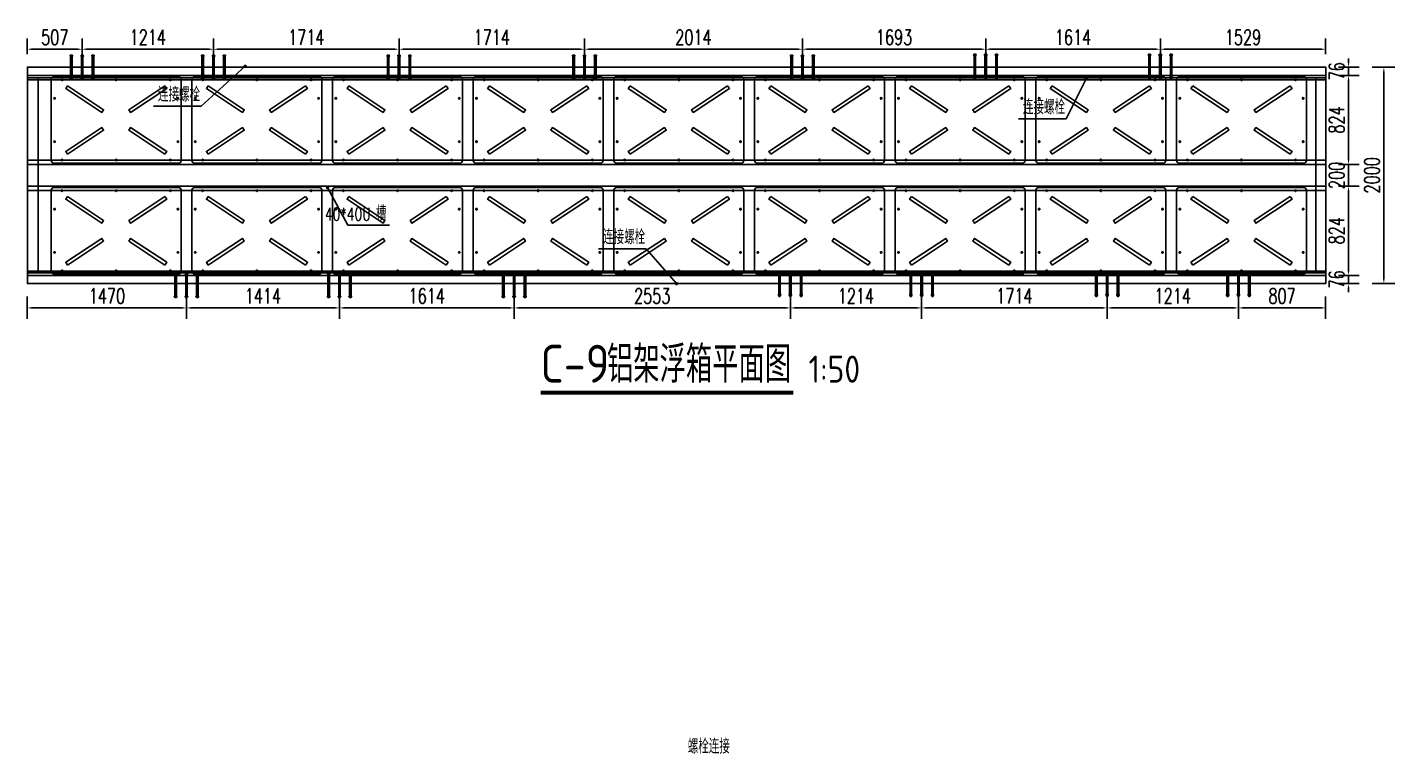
# Model space of a CAD drawing. Extents: x -89702 to 926017, y -610001 to -56924.
# Drawn here: x 35416 to 48054, y -559591 to -552882 of the extents above; entities that cross this region are included whole.
import ezdxf

# ---------------------------------------------------------------- set-up
doc = ezdxf.new("R2010")
doc.units = 0
doc.header["$LTSCALE"] = 10
doc.header["$MEASUREMENT"] = 0
for name, color, linetype in [('DIM_LEAD', 3, 'Continuous'), ('DIM_SYMB', 3, 'Continuous'), ('PUB_TEXT', 7, 'Continuous'), ('W-FLOAT_BOWL浮筒', 253, 'Continuous'), ('W-WOOD_FLOOR木地板', 30, 'Continuous'), ('浮箱U槽', 5, 'Continuous'), ('螺栓孔位', 2, 'Continuous'), ('铝合金', 7, 'Continuous')]:
    doc.layers.add(name, color=color, linetype=linetype)
doc.styles.add('_TCH_DIM', font='SIMPLEX', dxfattribs={"bigfont": 'GBCBIG'})
doc.styles.get("Standard").update_dxf_attribs({"font": 'gbenor.shx', "bigfont": 'gbcbig.shx'})
doc.styles.add('STANDARD_T3', font='simplex.shx', dxfattribs={"width": 0.7, "bigfont": 'gbcbig.shx'})
doc.dimstyles.new('W&&40', dxfattribs={"dimtxt": 140, "dimasz": 40, "dimexe": 100, "dimexo": 120, "dimgap": 40, "dimtad": 1, "dimdec": 0, "dimzin": 0, "dimdsep": 46, "dimtxsty": 'STANDARD_T3', "dimcen": 0.09, "dimclrd": 1, "dimclre": 1, "dimclrt": 7, "dimazin": 2, "dimtfac": 1, "dimtdec": 0, "dimtix": 1, "dimtmove": 2, "dimatfit": 3, "dimfxl": 0, "dimtolj": 1, "dimtzin": 0, "dimarcsym": 0})

# ---------------------------------------------------------------- blocks, each defined once
blk = doc.blocks.new('$matou$00000145')
at = {"layer": 'W-FLOAT_BOWL浮筒'}
for p, q in [((-575, 400), (575, 400)), ((-600, -375), (-600, 375)), ((600, 375), (600, -375)), ((575, -400), (-575, -400))]:
    blk.add_line(p, q, dxfattribs=at)
at = {"layer": 'W-FLOAT_BOWL浮筒', "color": 3}
for p, q in [((-507, 370), (-493, 370)), ((-500, 377), (-500, 363)), ((-7, 370), (7, 370)), ((0, 377), (0, 363)), ((493, 370), (507, 370)), ((500, 377), (500, 363)), ((-577, 200), (-563, 200)), ((-570, 207), (-570, 193)), ((563, 200), (577, 200)), ((570, 207), (570, 193)), ((-577, -200), (-563, -200)), ((-570, -193), (-570, -207)), ((563, -200), (577, -200)), ((570, -193), (570, -207)), ((-507, -370), (-493, -370)), ((-500, -377), (-500, -363)), ((-7, -370), (7, -370)), ((0, -377), (0, -363)), ((493, -370), (507, -370)), ((500, -377), (500, -363))]:
    blk.add_line(p, q, dxfattribs=at)
at = {"layer": 'W-FLOAT_BOWL浮筒', "ltscale": 100}
for points in [[(-450, 316), (-117, 95), (-133, 70), (-467, 291)], [(450, 316), (117, 95), (133, 70), (467, 291)], [(-450, -316), (-117, -95), (-133, -70), (-467, -291)], [(450, -316), (117, -95), (133, -70), (467, -291)]]:
    blk.add_lwpolyline(points, close=True, dxfattribs=at)
at = {"layer": 'W-FLOAT_BOWL浮筒'}
for centre in [(-500, 370), (0, 370), (500, 370), (-570, 200), (570, 200), (-570, -200), (570, -200), (-500, -370), (0, -370), (500, -370)]:
    blk.add_circle(centre, 7, dxfattribs=at)
for centre, start, end in [((-575, 375), 90, 180), ((575, 375), 0, 90), ((-575, -375), 180, 270), ((575, -375), 270, 0)]:
    blk.add_arc(centre, 25, start, end, dxfattribs=at)
blk = doc.blocks.new('*U125')
at = {"layer": 'W-FLOAT_BOWL浮筒', "rotation": 270}
blk.add_blockref('$matou$00000145', (0, 0), dxfattribs=at)
blk = doc.blocks.new('*U126')
at = {"layer": 'W-FLOAT_BOWL浮筒', "color": 0, "linetype": 'ByBlock', "lineweight": -2, "transparency": 16777216}
for p in [(0, 10400), (1024, 10400), (0, 9100), (1024, 9100), (0, 7800), (1024, 7800), (0, 6500), (1024, 6500), (0, 5200), (1024, 5200), (0, 3900), (1024, 3900), (0, 2600), (1024, 2600), (0, 1300), (1024, 1300), (0, 0), (1024, 0)]:
    blk.add_blockref('*U125', p, dxfattribs=at)
blk = doc.blocks.new('*D608')
at = {"layer": 'Defpoints', "color": 0, "transparency": 16777216}
for p in [(47416, -553250), (47416, -553326), (47627, -553326)]:
    blk.add_point(p, dxfattribs=at)
at = {"layer": 'W-WOOD_FLOOR木地板', "color": 1, "lineweight": -2, "transparency": 16777216}
for p, q in [((47536, -553250), (47727, -553250)), ((47627, -553210), (47627, -553170)), ((47627, -553250), (47627, -553326)), ((47536, -553326), (47727, -553326)), ((47627, -553366), (47627, -553406))]:
    blk.add_line(p, q, dxfattribs=at)
at = {"layer": 'W-WOOD_FLOOR木地板', "color": 1, "transparency": 16777216}
for points in [[(47621, -553210), (47634, -553210), (47627, -553250)], [(47621, -553366), (47634, -553366), (47627, -553326)]]:
    blk.add_solid(points, dxfattribs=at)
at = {"layer": 'W-WOOD_FLOOR木地板', "color": 7, "transparency": 16777216, "insert": (47517, -553288), "char_height": 140, "attachment_point": 5, "rotation": 90, "style": 'STANDARD_T3'}
blk.add_mtext('\\A1;76', dxfattribs=at)
blk = doc.blocks.new('*D609')
at = {"layer": 'Defpoints', "color": 0, "transparency": 16777216}
for p in [(47416, -553326), (47416, -554150), (47627, -554150)]:
    blk.add_point(p, dxfattribs=at)
at = {"layer": 'W-WOOD_FLOOR木地板', "color": 1, "lineweight": -2, "transparency": 16777216}
for p, q in [((47536, -553326), (47727, -553326)), ((47627, -553366), (47627, -554110)), ((47536, -554150), (47727, -554150))]:
    blk.add_line(p, q, dxfattribs=at)
at = {"layer": 'W-WOOD_FLOOR木地板', "color": 1, "transparency": 16777216}
for points in [[(47621, -553366), (47634, -553366), (47627, -553326)], [(47621, -554110), (47634, -554110), (47627, -554150)]]:
    blk.add_solid(points, dxfattribs=at)
at = {"layer": 'W-WOOD_FLOOR木地板', "color": 7, "transparency": 16777216, "insert": (47517, -553738), "char_height": 140, "attachment_point": 5, "rotation": 90, "style": 'STANDARD_T3'}
blk.add_mtext('\\A1;824', dxfattribs=at)
blk = doc.blocks.new('*D610')
at = {"layer": 'Defpoints', "color": 0, "transparency": 16777216}
for p in [(47416, -554150), (47416, -554350), (47627, -554350)]:
    blk.add_point(p, dxfattribs=at)
at = {"layer": 'W-WOOD_FLOOR木地板', "color": 1, "lineweight": -2, "transparency": 16777216}
for p, q in [((47627, -554110), (47627, -554070)), ((47536, -554150), (47727, -554150)), ((47627, -554150), (47627, -554350)), ((47536, -554350), (47727, -554350)), ((47627, -554390), (47627, -554430))]:
    blk.add_line(p, q, dxfattribs=at)
at = {"layer": 'W-WOOD_FLOOR木地板', "color": 1, "transparency": 16777216}
for points in [[(47621, -554110), (47634, -554110), (47627, -554150)], [(47621, -554390), (47634, -554390), (47627, -554350)]]:
    blk.add_solid(points, dxfattribs=at)
at = {"layer": 'W-WOOD_FLOOR木地板', "color": 7, "transparency": 16777216, "insert": (47517, -554250), "char_height": 140, "attachment_point": 5, "rotation": 90, "style": 'STANDARD_T3'}
blk.add_mtext('\\A1;200', dxfattribs=at)
blk = doc.blocks.new('*D611')
at = {"layer": 'Defpoints', "color": 0, "transparency": 16777216}
for p in [(47416, -554350), (47416, -555173), (47627, -555173)]:
    blk.add_point(p, dxfattribs=at)
at = {"layer": 'W-WOOD_FLOOR木地板', "color": 1, "lineweight": -2, "transparency": 16777216}
for p, q in [((47536, -554350), (47727, -554350)), ((47627, -554390), (47627, -555133)), ((47536, -555173), (47727, -555173))]:
    blk.add_line(p, q, dxfattribs=at)
at = {"layer": 'W-WOOD_FLOOR木地板', "color": 1, "transparency": 16777216}
for points in [[(47621, -554390), (47634, -554390), (47627, -554350)], [(47621, -555133), (47634, -555133), (47627, -555173)]]:
    blk.add_solid(points, dxfattribs=at)
at = {"layer": 'W-WOOD_FLOOR木地板', "color": 7, "transparency": 16777216, "insert": (47517, -554761), "char_height": 140, "attachment_point": 5, "rotation": 90, "style": 'STANDARD_T3'}
blk.add_mtext('\\A1;824', dxfattribs=at)
blk = doc.blocks.new('*D612')
at = {"layer": 'Defpoints', "color": 0, "transparency": 16777216}
for p in [(47416, -555173), (47416, -555249), (47627, -555249)]:
    blk.add_point(p, dxfattribs=at)
at = {"layer": 'W-WOOD_FLOOR木地板', "color": 1, "lineweight": -2, "transparency": 16777216}
for p, q in [((47627, -555133), (47627, -555093)), ((47536, -555173), (47727, -555173)), ((47536, -555249), (47727, -555249)), ((47627, -555173), (47627, -555249)), ((47627, -555289), (47627, -555329))]:
    blk.add_line(p, q, dxfattribs=at)
at = {"layer": 'W-WOOD_FLOOR木地板', "color": 1, "transparency": 16777216}
for points in [[(47621, -555133), (47634, -555133), (47627, -555173)], [(47621, -555289), (47634, -555289), (47627, -555249)]]:
    blk.add_solid(points, dxfattribs=at)
at = {"layer": 'W-WOOD_FLOOR木地板', "color": 7, "transparency": 16777216, "insert": (47517, -555211), "char_height": 140, "attachment_point": 5, "rotation": 90, "style": 'STANDARD_T3'}
blk.add_mtext('\\A1;76', dxfattribs=at)
blk = doc.blocks.new('*D613')
at = {"layer": 'Defpoints', "color": 0, "transparency": 16777216}
for p in [(47727, -553250), (47727, -555249), (47954, -555249)]:
    blk.add_point(p, dxfattribs=at)
at = {"layer": 'W-WOOD_FLOOR木地板', "color": 1, "lineweight": -2, "transparency": 16777216}
for p, q in [((47847, -553250), (48054, -553250)), ((47954, -553290), (47954, -555209)), ((47847, -555249), (48054, -555249))]:
    blk.add_line(p, q, dxfattribs=at)
at = {"layer": 'W-WOOD_FLOOR木地板', "color": 1, "transparency": 16777216}
for points in [[(47947, -553290), (47960, -553290), (47954, -553250)], [(47947, -555209), (47960, -555209), (47954, -555249)]]:
    blk.add_solid(points, dxfattribs=at)
at = {"layer": 'W-WOOD_FLOOR木地板', "color": 7, "transparency": 16777216, "insert": (47844, -554249), "char_height": 140, "attachment_point": 5, "rotation": 90, "style": 'STANDARD_T3'}
blk.add_mtext('\\A1;2000', dxfattribs=at)
blk = doc.blocks.new('1')
at = {"lineweight": -3}
for p, q in [((-1521938, 1214338), (-1521935, 1214338)), ((-1521938, 1214336), (-1521931, 1214336)), ((-1521938, 1214336), (-1521914, 1214336)), ((-1521936, 1214341), (-1521936, 1214346)), ((-1521936, 1214346), (-1521916, 1214346)), ((-1521935, 1214341), (-1521936, 1214341)), ((-1521934, 1214347), (-1521932, 1214347)), ((-1521933, 1214352), (-1521931, 1214355)), ((-1521933, 1214136), (-1521933, 1214352)), ((-1521919, 1214352), (-1521933, 1214352)), ((-1521932, 1214347), (-1521919, 1214347)), ((-1521932, 1214346), (-1521932, 1214341)), ((-1521921, 1214355), (-1521931, 1214355)), ((-1521919, 1214352), (-1521921, 1214355)), ((-1521919, 1214347), (-1521921, 1214347)), ((-1521921, 1214346), (-1521921, 1214341)), ((-1521919, 1214136), (-1521919, 1214352)), ((-1521917, 1214341), (-1521916, 1214341)), ((-1521914, 1214338), (-1521917, 1214338)), ((-1521916, 1214341), (-1521916, 1214346)), ((-1521938, 1214136), (-1521931, 1214136)), ((-1521938, 1214136), (-1521914, 1214136)), ((-1521938, 1214134), (-1521935, 1214134)), ((-1521935, 1214131), (-1521936, 1214131)), ((-1521936, 1214131), (-1521936, 1214126)), ((-1521936, 1214126), (-1521916, 1214126)), ((-1521934, 1214125), (-1521932, 1214125)), ((-1521932, 1214126), (-1521932, 1214131)), ((-1521932, 1214125), (-1521919, 1214125)), ((-1521921, 1214126), (-1521921, 1214131)), ((-1521919, 1214125), (-1521921, 1214125)), ((-1521914, 1214134), (-1521917, 1214134)), ((-1521917, 1214131), (-1521916, 1214131)), ((-1521916, 1214131), (-1521916, 1214126))]:
    blk.add_line(p, q, dxfattribs=at)
at = {"color": 1}
for p, q in [((-1521936, 1214346), (-1521934, 1214347)), ((-1521919, 1214347), (-1521916, 1214346))]:
    blk.add_line(p, q, dxfattribs=at)
at = {"color": 6, "lineweight": -3}
for p, q in [((-1521931, 1214136), (-1521931, 1214355)), ((-1521921, 1214136), (-1521921, 1214355))]:
    blk.add_line(p, q, dxfattribs=at)
at = {"lineweight": -3}
for points in [[(-1521933, 1214336), (-1521938, 1214336), (-1521938, 1214338), (-1521914, 1214338), (-1521914, 1214336), (-1521919, 1214336)], [(-1521935, 1214338), (-1521935, 1214341), (-1521917, 1214341), (-1521917, 1214338)], [(-1521933, 1214136), (-1521938, 1214136), (-1521938, 1214134), (-1521914, 1214134), (-1521914, 1214136), (-1521919, 1214136)], [(-1521935, 1214134), (-1521935, 1214131), (-1521917, 1214131), (-1521917, 1214134)]]:
    blk.add_lwpolyline(points, dxfattribs=at)
for centre, radius, start, end in [((-1521934, 1214129), 3.22, 223.6028, 316.3972), ((-1521926, 1214140), 14.7, 248.7607, 291.2393), ((-1521919, 1214129), 3.22, 223.6028, 316.3972)]:
    blk.add_arc(centre, radius, start, end, dxfattribs=at)
blk = doc.blocks.new('螺栓孔位')
at = {"layer": '螺栓孔位', "color": 1, "rotation": 270}
for p in [(-1214244, -1521833), (-1214244, -1521933), (-1214244, -1522033)]:
    blk.add_blockref('1', p, dxfattribs=at)
blk = doc.blocks.new('*D2416')
at = {"layer": 'Defpoints', "color": 0, "transparency": 16777216}
for p in [(35923, -553084), (35416, -553249), (35923, -553349)]:
    blk.add_point(p, dxfattribs=at)
at = {"layer": '浮箱U槽', "color": 1, "lineweight": -2, "transparency": 16777216}
for p, q in [((35416, -553129), (35416, -552984)), ((35923, -553229), (35923, -552984)), ((35456, -553084), (35883, -553084))]:
    blk.add_line(p, q, dxfattribs=at)
at = {"layer": '浮箱U槽', "color": 1, "transparency": 16777216}
for points in [[(35456, -553077), (35456, -553091), (35416, -553084)], [(35883, -553077), (35883, -553091), (35923, -553084)]]:
    blk.add_solid(points, dxfattribs=at)
at = {"layer": '浮箱U槽', "color": 7, "transparency": 16777216, "insert": (35670, -552974), "char_height": 140, "attachment_point": 5, "style": 'STANDARD_T3'}
blk.add_mtext('\\A1;507', dxfattribs=at)
blk = doc.blocks.new('*D2417')
at = {"layer": 'Defpoints', "color": 0, "transparency": 16777216}
for p in [(37137, -553084), (35923, -553349), (37137, -553351)]:
    blk.add_point(p, dxfattribs=at)
at = {"layer": '浮箱U槽', "color": 1, "lineweight": -2, "transparency": 16777216}
for p, q in [((35923, -553229), (35923, -552984)), ((37137, -553231), (37137, -552984)), ((35963, -553084), (37097, -553084))]:
    blk.add_line(p, q, dxfattribs=at)
at = {"layer": '浮箱U槽', "color": 1, "transparency": 16777216}
for points in [[(35963, -553077), (35963, -553091), (35923, -553084)], [(37097, -553077), (37097, -553091), (37137, -553084)]]:
    blk.add_solid(points, dxfattribs=at)
at = {"layer": '浮箱U槽', "color": 7, "transparency": 16777216, "insert": (36530, -552974), "char_height": 140, "attachment_point": 5, "style": 'STANDARD_T3'}
blk.add_mtext('\\A1;1214', dxfattribs=at)
blk = doc.blocks.new('*D2418')
at = {"layer": 'Defpoints', "color": 0, "transparency": 16777216}
for p in [(38852, -553084), (37137, -553351), (38852, -553351)]:
    blk.add_point(p, dxfattribs=at)
at = {"layer": '浮箱U槽', "color": 1, "lineweight": -2, "transparency": 16777216}
for p, q in [((37137, -553231), (37137, -552984)), ((38852, -553231), (38852, -552984)), ((37177, -553084), (38812, -553084))]:
    blk.add_line(p, q, dxfattribs=at)
at = {"layer": '浮箱U槽', "color": 1, "transparency": 16777216}
for points in [[(37177, -553077), (37177, -553091), (37137, -553084)], [(38812, -553077), (38812, -553091), (38852, -553084)]]:
    blk.add_solid(points, dxfattribs=at)
at = {"layer": '浮箱U槽', "color": 7, "transparency": 16777216, "insert": (37995, -552974), "char_height": 140, "attachment_point": 5, "style": 'STANDARD_T3'}
blk.add_mtext('\\A1;1714', dxfattribs=at)
blk = doc.blocks.new('*D2419')
at = {"layer": 'Defpoints', "color": 0, "transparency": 16777216}
for p in [(40566, -553084), (38852, -553351), (40566, -553349)]:
    blk.add_point(p, dxfattribs=at)
at = {"layer": '浮箱U槽', "color": 1, "lineweight": -2, "transparency": 16777216}
for p, q in [((38852, -553231), (38852, -552984)), ((40566, -553229), (40566, -552984)), ((38892, -553084), (40526, -553084))]:
    blk.add_line(p, q, dxfattribs=at)
at = {"layer": '浮箱U槽', "color": 1, "transparency": 16777216}
for points in [[(38892, -553077), (38892, -553091), (38852, -553084)], [(40526, -553077), (40526, -553091), (40566, -553084)]]:
    blk.add_solid(points, dxfattribs=at)
at = {"layer": '浮箱U槽', "color": 7, "transparency": 16777216, "insert": (39709, -552974), "char_height": 140, "attachment_point": 5, "style": 'STANDARD_T3'}
blk.add_mtext('\\A1;1714', dxfattribs=at)
blk = doc.blocks.new('*D2420')
at = {"layer": 'Defpoints', "color": 0, "transparency": 16777216}
for p in [(42580, -553084), (40566, -553349), (42580, -553351)]:
    blk.add_point(p, dxfattribs=at)
at = {"layer": '浮箱U槽', "color": 1, "lineweight": -2, "transparency": 16777216}
for p, q in [((40566, -553229), (40566, -552984)), ((42580, -553231), (42580, -552984)), ((40606, -553084), (42540, -553084))]:
    blk.add_line(p, q, dxfattribs=at)
at = {"layer": '浮箱U槽', "color": 1, "transparency": 16777216}
for points in [[(40606, -553077), (40606, -553091), (40566, -553084)], [(42540, -553077), (42540, -553091), (42580, -553084)]]:
    blk.add_solid(points, dxfattribs=at)
at = {"layer": '浮箱U槽', "color": 7, "transparency": 16777216, "insert": (41573, -552974), "char_height": 140, "attachment_point": 5, "style": 'STANDARD_T3'}
blk.add_mtext('\\A1;2014', dxfattribs=at)
blk = doc.blocks.new('*D2421')
at = {"layer": 'Defpoints', "color": 0, "transparency": 16777216}
for p in [(44274, -553084), (42580, -553351), (44274, -553344)]:
    blk.add_point(p, dxfattribs=at)
at = {"layer": '浮箱U槽', "color": 1, "lineweight": -2, "transparency": 16777216}
for p, q in [((42580, -553231), (42580, -552984)), ((44274, -553224), (44274, -552984)), ((42620, -553084), (44234, -553084))]:
    blk.add_line(p, q, dxfattribs=at)
at = {"layer": '浮箱U槽', "color": 1, "transparency": 16777216}
for points in [[(42620, -553077), (42620, -553091), (42580, -553084)], [(44234, -553077), (44234, -553091), (44274, -553084)]]:
    blk.add_solid(points, dxfattribs=at)
at = {"layer": '浮箱U槽', "color": 7, "transparency": 16777216, "insert": (43427, -552974), "char_height": 140, "attachment_point": 5, "style": 'STANDARD_T3'}
blk.add_mtext('\\A1;1693', dxfattribs=at)
blk = doc.blocks.new('*D2422')
at = {"layer": 'Defpoints', "color": 0, "transparency": 16777216}
for p in [(45888, -553084), (44274, -553344), (45888, -553355)]:
    blk.add_point(p, dxfattribs=at)
at = {"layer": '浮箱U槽', "color": 1, "lineweight": -2, "transparency": 16777216}
for p, q in [((44274, -553224), (44274, -552984)), ((45888, -553235), (45888, -552984)), ((44314, -553084), (45848, -553084))]:
    blk.add_line(p, q, dxfattribs=at)
at = {"layer": '浮箱U槽', "color": 1, "transparency": 16777216}
for points in [[(44314, -553077), (44314, -553091), (44274, -553084)], [(45848, -553077), (45848, -553091), (45888, -553084)]]:
    blk.add_solid(points, dxfattribs=at)
at = {"layer": '浮箱U槽', "color": 7, "transparency": 16777216, "insert": (45081, -552974), "char_height": 140, "attachment_point": 5, "style": 'STANDARD_T3'}
blk.add_mtext('\\A1;1614', dxfattribs=at)
blk = doc.blocks.new('*D2423')
at = {"layer": 'Defpoints', "color": 0, "transparency": 16777216}
for p in [(47416, -553084), (47416, -553250), (45888, -553355)]:
    blk.add_point(p, dxfattribs=at)
at = {"layer": '浮箱U槽', "color": 1, "lineweight": -2, "transparency": 16777216}
for p, q in [((45888, -553235), (45888, -552984)), ((47416, -553130), (47416, -552984)), ((45928, -553084), (47376, -553084))]:
    blk.add_line(p, q, dxfattribs=at)
at = {"layer": '浮箱U槽', "color": 1, "transparency": 16777216}
for points in [[(45928, -553077), (45928, -553091), (45888, -553084)], [(47376, -553077), (47376, -553091), (47416, -553084)]]:
    blk.add_solid(points, dxfattribs=at)
at = {"layer": '浮箱U槽', "color": 7, "transparency": 16777216, "insert": (46652, -552974), "char_height": 140, "attachment_point": 5, "style": 'STANDARD_T3'}
blk.add_mtext('\\A1;1529', dxfattribs=at)
blk = doc.blocks.new('*D2424')
at = {"layer": 'Defpoints', "color": 0, "transparency": 16777216}
for p in [(35416, -555249), (36887, -555166), (36887, -555474)]:
    blk.add_point(p, dxfattribs=at)
at = {"layer": '浮箱U槽', "color": 1, "lineweight": -2, "transparency": 16777216}
for p, q in [((35416, -555369), (35416, -555574)), ((36887, -555286), (36887, -555574)), ((35456, -555474), (36847, -555474))]:
    blk.add_line(p, q, dxfattribs=at)
at = {"layer": '浮箱U槽', "color": 1, "transparency": 16777216}
for points in [[(35456, -555467), (35456, -555481), (35416, -555474)], [(36847, -555467), (36847, -555481), (36887, -555474)]]:
    blk.add_solid(points, dxfattribs=at)
at = {"layer": '浮箱U槽', "color": 7, "transparency": 16777216, "insert": (36152, -555364), "char_height": 140, "attachment_point": 5, "style": 'STANDARD_T3'}
blk.add_mtext('\\A1;1470', dxfattribs=at)
blk = doc.blocks.new('*D2425')
at = {"layer": 'Defpoints', "color": 0, "transparency": 16777216}
for p in [(36887, -555166), (38301, -555166), (38301, -555474)]:
    blk.add_point(p, dxfattribs=at)
at = {"layer": '浮箱U槽', "color": 1, "lineweight": -2, "transparency": 16777216}
for p, q in [((36887, -555286), (36887, -555574)), ((38301, -555286), (38301, -555574)), ((36927, -555474), (38261, -555474))]:
    blk.add_line(p, q, dxfattribs=at)
at = {"layer": '浮箱U槽', "color": 1, "transparency": 16777216}
for points in [[(36927, -555467), (36927, -555481), (36887, -555474)], [(38261, -555467), (38261, -555481), (38301, -555474)]]:
    blk.add_solid(points, dxfattribs=at)
at = {"layer": '浮箱U槽', "color": 7, "transparency": 16777216, "insert": (37594, -555364), "char_height": 140, "attachment_point": 5, "style": 'STANDARD_T3'}
blk.add_mtext('\\A1;1414', dxfattribs=at)
blk = doc.blocks.new('*D2426')
at = {"layer": 'Defpoints', "color": 0, "transparency": 16777216}
for p in [(38301, -555166), (39916, -555166), (39916, -555474)]:
    blk.add_point(p, dxfattribs=at)
at = {"layer": '浮箱U槽', "color": 1, "lineweight": -2, "transparency": 16777216}
for p, q in [((38301, -555286), (38301, -555574)), ((39916, -555286), (39916, -555574)), ((38341, -555474), (39876, -555474))]:
    blk.add_line(p, q, dxfattribs=at)
at = {"layer": '浮箱U槽', "color": 1, "transparency": 16777216}
for points in [[(38341, -555467), (38341, -555481), (38301, -555474)], [(39876, -555467), (39876, -555481), (39916, -555474)]]:
    blk.add_solid(points, dxfattribs=at)
at = {"layer": '浮箱U槽', "color": 7, "transparency": 16777216, "insert": (39108, -555364), "char_height": 140, "attachment_point": 5, "style": 'STANDARD_T3'}
blk.add_mtext('\\A1;1614', dxfattribs=at)
blk = doc.blocks.new('*D2427')
at = {"layer": 'Defpoints', "color": 0, "transparency": 16777216}
for p in [(42469, -555149), (39916, -555166), (42469, -555474)]:
    blk.add_point(p, dxfattribs=at)
at = {"layer": '浮箱U槽', "color": 1, "lineweight": -2, "transparency": 16777216}
for p, q in [((42469, -555269), (42469, -555574)), ((39916, -555286), (39916, -555574)), ((39956, -555474), (42429, -555474))]:
    blk.add_line(p, q, dxfattribs=at)
at = {"layer": '浮箱U槽', "color": 1, "transparency": 16777216}
for points in [[(39956, -555467), (39956, -555481), (39916, -555474)], [(42429, -555467), (42429, -555481), (42469, -555474)]]:
    blk.add_solid(points, dxfattribs=at)
at = {"layer": '浮箱U槽', "color": 7, "transparency": 16777216, "insert": (41192, -555364), "char_height": 140, "attachment_point": 5, "style": 'STANDARD_T3'}
blk.add_mtext('\\A1;2553', dxfattribs=at)
blk = doc.blocks.new('*D2428')
at = {"layer": 'Defpoints', "color": 0, "transparency": 16777216}
for p in [(42469, -555149), (43682, -555149), (43682, -555474)]:
    blk.add_point(p, dxfattribs=at)
at = {"layer": '浮箱U槽', "color": 1, "lineweight": -2, "transparency": 16777216}
for p, q in [((42469, -555269), (42469, -555574)), ((43682, -555269), (43682, -555574)), ((42509, -555474), (43642, -555474))]:
    blk.add_line(p, q, dxfattribs=at)
at = {"layer": '浮箱U槽', "color": 1, "transparency": 16777216}
for points in [[(42509, -555467), (42509, -555481), (42469, -555474)], [(43642, -555467), (43642, -555481), (43682, -555474)]]:
    blk.add_solid(points, dxfattribs=at)
at = {"layer": '浮箱U槽', "color": 7, "transparency": 16777216, "insert": (43075, -555364), "char_height": 140, "attachment_point": 5, "style": 'STANDARD_T3'}
blk.add_mtext('\\A1;1214', dxfattribs=at)
blk = doc.blocks.new('*D2429')
at = {"layer": 'Defpoints', "color": 0, "transparency": 16777216}
for p in [(43682, -555149), (45396, -555149), (45396, -555474)]:
    blk.add_point(p, dxfattribs=at)
at = {"layer": '浮箱U槽', "color": 1, "lineweight": -2, "transparency": 16777216}
for p, q in [((43682, -555269), (43682, -555574)), ((45396, -555269), (45396, -555574)), ((43722, -555474), (45356, -555474))]:
    blk.add_line(p, q, dxfattribs=at)
at = {"layer": '浮箱U槽', "color": 1, "transparency": 16777216}
for points in [[(43722, -555467), (43722, -555481), (43682, -555474)], [(45356, -555467), (45356, -555481), (45396, -555474)]]:
    blk.add_solid(points, dxfattribs=at)
at = {"layer": '浮箱U槽', "color": 7, "transparency": 16777216, "insert": (44539, -555364), "char_height": 140, "attachment_point": 5, "style": 'STANDARD_T3'}
blk.add_mtext('\\A1;1714', dxfattribs=at)
blk = doc.blocks.new('*D2430')
at = {"layer": 'Defpoints', "color": 0, "transparency": 16777216}
for p in [(45396, -555149), (46610, -555149), (46610, -555474)]:
    blk.add_point(p, dxfattribs=at)
at = {"layer": '浮箱U槽', "color": 1, "lineweight": -2, "transparency": 16777216}
for p, q in [((45396, -555269), (45396, -555574)), ((46610, -555269), (46610, -555574)), ((45436, -555474), (46570, -555474))]:
    blk.add_line(p, q, dxfattribs=at)
at = {"layer": '浮箱U槽', "color": 1, "transparency": 16777216}
for points in [[(45436, -555467), (45436, -555481), (45396, -555474)], [(46570, -555467), (46570, -555481), (46610, -555474)]]:
    blk.add_solid(points, dxfattribs=at)
at = {"layer": '浮箱U槽', "color": 7, "transparency": 16777216, "insert": (46003, -555364), "char_height": 140, "attachment_point": 5, "style": 'STANDARD_T3'}
blk.add_mtext('\\A1;1214', dxfattribs=at)
blk = doc.blocks.new('*D2431')
at = {"layer": 'Defpoints', "color": 0, "transparency": 16777216}
for p in [(46610, -555149), (47416, -555249), (47416, -555474)]:
    blk.add_point(p, dxfattribs=at)
at = {"layer": '浮箱U槽', "color": 1, "lineweight": -2, "transparency": 16777216}
for p, q in [((46610, -555269), (46610, -555574)), ((47416, -555369), (47416, -555574)), ((46650, -555474), (47376, -555474))]:
    blk.add_line(p, q, dxfattribs=at)
at = {"layer": '浮箱U槽', "color": 1, "transparency": 16777216}
for points in [[(46650, -555467), (46650, -555481), (46610, -555474)], [(47376, -555467), (47376, -555481), (47416, -555474)]]:
    blk.add_solid(points, dxfattribs=at)
at = {"layer": '浮箱U槽', "color": 7, "transparency": 16777216, "insert": (47013, -555364), "char_height": 140, "attachment_point": 5, "style": 'STANDARD_T3'}
blk.add_mtext('\\A1;807', dxfattribs=at)

msp = doc.modelspace()

# ---------------------------------------------------------------- linework, layer by layer
at = {"layer": 'DIM_LEAD'}
for p, q in [((37429.7, -553241.7), (37023.4, -553610.7)), ((45202.7, -553357.6), (45017.5, -553726.7)), ((37023.4, -553610.7), (36581.9, -553610.7)), ((45017.5, -553726.7), (44576.1, -553726.7)), ((38191.2, -554361.2), (38377.4, -554709.2)), ((38377.4, -554709.2), (38765, -554709.2)), ((41137.1, -554927.7), (40695.6, -554927.7)), ((41416.5, -555249.3), (41137.1, -554927.7))]:
    msp.add_line(p, q, dxfattribs=at)
at = {"layer": 'DIM_LEAD', "const_width": 16}
for points in [[(37435.6, -553236.3, 1), (37423.8, -553247, 1)], [(45206.3, -553350.5, 1), (45199.1, -553364.8, 1)], [(38187.4, -554354.1, 1), (38195, -554368.3, 1)], [(41421.7, -555255.3, 1), (41411.2, -555243.2, 1)]]:
    msp.add_lwpolyline(points, format="xyb", close=True, dxfattribs=at)
at = {"layer": 'DIM_SYMB', "const_width": 35}
msp.add_lwpolyline([(40160, -556256.8), (42496.7, -556256.8)], dxfattribs=at)
at = {"layer": '浮箱U槽'}
for p, q in [((47416.4, -553325.6), (35416.5, -553325.6)), ((47416.4, -553365.6), (35416.5, -553365.6)), ((47416.4, -554109.6), (35416.5, -554109.6)), ((47416.4, -554149.6), (35416.5, -554149.6)), ((47416.4, -554349.5), (35416.5, -554349.5)), ((47416.4, -554389.5), (35416.5, -554389.5)), ((47416.4, -555133.1), (35416.5, -555133.1)), ((47416.4, -555173.1), (35416.5, -555173.1))]:
    msp.add_line(p, q, dxfattribs=at)
at = {"layer": '浮箱U槽', "color": 2}
msp.add_line((47416.4, -555249.3), (35416.5, -555249.3), dxfattribs=at)
at = {"layer": '铝合金', "color": 2}
for points in [[(35416.5, -553349.3), (47416.4, -553349.3), (47416.4, -553249.3), (35416.5, -553249.3)], [(35416.5, -553349.3), (35516.5, -553349.3), (35516.5, -555149.3), (35416.5, -555149.3)], [(47416.4, -555149.3), (47326.4, -555149.3), (47326.4, -553349.3), (47416.4, -553349.3)]]:
    msp.add_lwpolyline(points, close=True, dxfattribs=at)
msp.add_lwpolyline([(35416.5, -555149.3), (35416.5, -555249.3), (47416.4, -555249.3), (47416.4, -555149.3), (35416.5, -555149.3)], dxfattribs=at)

# ---------------------------------------------------------------- block references
at = {"layer": 'W-FLOAT_BOWL浮筒', "rotation": 270}
msp.add_blockref('*U126', (36237.9, -553737.5), dxfattribs=at)
at = {"layer": '螺栓孔位'}
for p, rotation in [((35930.5, -553257), 270), ((37144.3, -553257), 270), ((38858.8, -553257), 270), ((40572.7, -553257), 270), ((42587.2, -553257), 270), ((44280.6, -553247.2), 270), ((45894.6, -553247.2), 270), ((36879.8, -555257.9), 90), ((38294.2, -555257.9), 90), ((39908.6, -555257.9), 90)]:
    msp.add_blockref('螺栓孔位', p, dxfattribs=dict(at, rotation=rotation))
at = {"layer": '螺栓孔位', "xscale": -1, "rotation": 90}
for p in [(42461.5, -555256.9), (43675.1, -555256.9), (45389.2, -555256.9), (46602.9, -555257)]:
    msp.add_blockref('螺栓孔位', p, dxfattribs=at)

# ---------------------------------------------------------------- texts
at = {"layer": 'PUB_TEXT', "color": 7, "style": '_TCH_DIM'}
for s, height, p in [('连接螺栓', 135.04, (36623.9, -553568.7)), ('连接螺栓', 135.04, (44618.1, -553684.7)), ('槽', 135, (38638.1, -554667.2)), ('连接螺栓', 135.04, (40737.6, -554885.7)), ('螺栓连接', 135.04, (41520.3, -559591.1))]:
    msp.add_text(s, height=height, dxfattribs=at).set_placement(p)
at = {"layer": 'PUB_TEXT', "color": 7, "style": '_TCH_DIM', "width": 0.705882}
msp.add_text('40*40U', height=119, dxfattribs=at).set_placement((38166.1, -554667.2))
at = {"layer": 'PUB_TEXT', "color": 7}
for s, height, p in [('C-9', 350, (40160, -556164.4)), ('铝架浮箱平面图', 337.59, (40773.5, -556164.4)), ('1:50', 250, (42636.7, -556164.4))]:
    msp.add_text(s, height=height, dxfattribs=at).set_placement(p)

# ---------------------------------------------------------------- dimensions: what is measured, and where the dimension line sits
at = {"layer": 'W-WOOD_FLOOR木地板'}
for base, p1, p2, picture, middle in [((47627.4, -553325.6), (47416.4, -553249.6), (47416.4, -553325.6), '*D608', (47517.4, -553287.6)), ((47953.6, -555249.3), (47727.4, -553249.6), (47727.4, -555249.3), '*D613', (47843.6, -554249.4)), ((47627.4, -554149.6), (47416.4, -553325.6), (47416.4, -554149.6), '*D609', (47517.4, -553737.6)), ((47627.4, -554349.5), (47416.4, -554149.6), (47416.4, -554349.5), '*D610', (47517.4, -554249.6)), ((47627.4, -555173.1), (47416.4, -554349.5), (47416.4, -555173.1), '*D611', (47517.4, -554761.3)), ((47627.4, -555249.3), (47416.4, -555173.1), (47416.4, -555249.3), '*D612', (47517.4, -555211.2))]:
    dim = msp.add_linear_dim(base=base, p1=p1, p2=p2, angle=90, dimstyle='W&&40', dxfattribs=at)
    dim.commit()
    dim.dimension.update_dxf_attribs({"geometry": picture, "text_midpoint": middle})
at = {"layer": '浮箱U槽'}
for base, p1, p2, picture, middle in [((35923.5, -553084), (35416.5, -553249.3), (35923.5, -553349.3), '*D2416', (35670, -552974)), ((37137.3, -553084), (35923.5, -553349.3), (37137.3, -553351.3), '*D2417', (36530.4, -552974)), ((38851.7731, -553083.9511), (37137.3195, -553351.2755), (38851.7731, -553351.2755), '*D2418', (37994.5463, -552973.9511)), ((40565.7, -553084), (38851.8, -553351.3), (40565.7, -553349.3), '*D2419', (39708.8, -552974)), ((42580.2059, -553083.9511), (40565.7393, -553349.2755), (42580.2059, -553351.2755), '*D2420', (41572.9726, -552973.9511)), ((44273.6, -553084), (42580.2, -553351.3), (44273.6, -553344.5), '*D2421', (43426.9, -552974)), ((45887.6, -553084), (44273.6, -553344.5), (45887.6, -553354.9), '*D2422', (45080.6, -552974)), ((47416.4, -553084), (45887.6, -553354.9), (47416.4, -553249.6), '*D2423', (46652, -552974)), ((42468.5, -555474), (39915.6, -555165.6), (42468.5, -555149.2), '*D2427', (41192, -555364)), ((43682.1, -555474), (42468.5, -555149.2), (43682.1, -555149.2), '*D2428', (43075.3, -555364)), ((45396.2, -555474), (43682.1, -555149.2), (45396.2, -555149.2), '*D2429', (44539.1, -555364)), ((46609.9, -555474), (45396.2, -555149.2), (46609.9, -555149.3), '*D2430', (46003.1, -555364)), ((47416.4485, -555473.9953), (46609.9238, -555149.2755), (47416.4485, -555249.2672), '*D2431', (47013.1861, -555363.9953)), ((36886.8, -555474), (35416.5, -555249.3), (36886.8, -555165.6), '*D2424', (36151.6, -555364)), ((38301.2, -555474), (36886.8, -555165.6), (38301.2, -555165.6), '*D2425', (37594, -555364)), ((39915.6, -555474), (38301.2, -555165.6), (39915.6, -555165.6), '*D2426', (39108.4, -555364))]:
    dim = msp.add_linear_dim(base=base, p1=p1, p2=p2, dimstyle='W&&40', dxfattribs=at)
    dim.commit()
    dim.dimension.update_dxf_attribs({"geometry": picture, "text_midpoint": middle})

doc.saveas('drawing.dxf')
